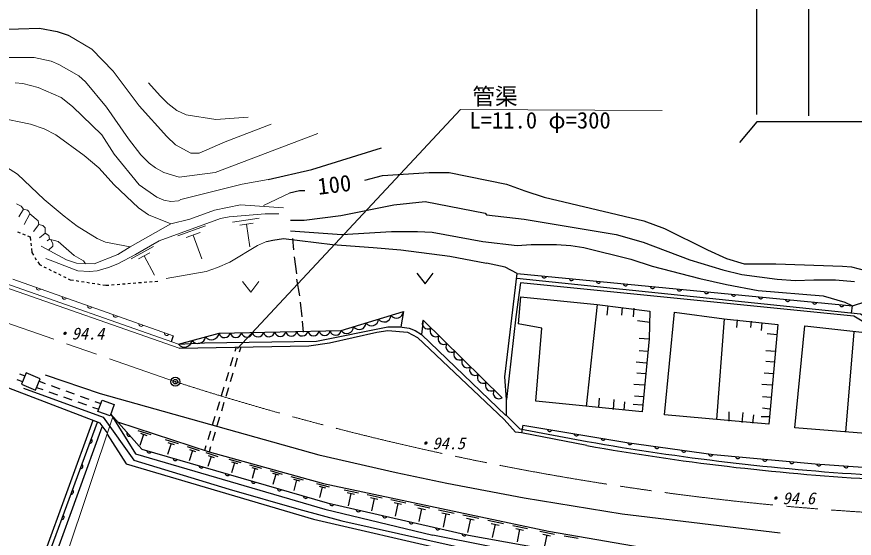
# Model space of a CAD drawing. Units: millimetres, scale not verified. Extents: x 40000 to 680000, y 20000 to 380000.
# Drawn here: x 156164 to 248650, y 262494 to 320059 of the extents above; entities that cross this region are included whole.
import ezdxf
from ezdxf.enums import TextEntityAlignment as Align

# ---------------------------------------------------------------- set-up
doc = ezdxf.new("R2010")
doc.units = ezdxf.units.MM
doc.header["$LTSCALE"] = 1000
doc.header["$PDMODE"] = 32
doc.header["$PDSIZE"] = 500
doc.linetypes.add('CHAIN', pattern=[18.5, 12, -1.5, 3.5, -1.5])
for name, color, linetype, lineweight in [('M-BGD', 7, 'Continuous', 25), ('M-BMK', 2, 'CHAIN', 13), ('M-BMK-SRVR', 3, 'Continuous', 25), ('M-STR-HTXT', 7, 'Continuous', 13)]:
    doc.layers.add(name, color=color, linetype=linetype, lineweight=lineweight)
doc.styles.add('ＭＳ ゴシック', font='')
doc.styles.get('ＭＳ ゴシック').set_extended_font_data('MS Gothic')

msp = doc.modelspace()

# ---------------------------------------------------------------- linework, layer by layer
at = {"layer": 'M-BGD'}
for p, q in [((243609, 329559), (243609, 309136)), ((148278, 318530), (158692, 318784)), ((158692, 318784), (160639, 318446)), ((160639, 318446), (161824, 318022)), ((237877, 308450), (235981, 306168)), ((277591, 308458), (237877, 308450)), ((188748, 303206), (196453, 305576)), ((183922, 302105), (188748, 303206)), ((194590, 302020), (196538, 302528)), ((196538, 302528), (201702, 302867)), ((201702, 302867), (203904, 302867)), ((203904, 302867), (210254, 301597)), ((210254, 301597), (212286, 300835)), ((187394, 300835), (186293, 300581)), ((187986, 300835), (187394, 300835)), ((212286, 300835), (214402, 300158)), ((214402, 300158), (225409, 297533)), ((191966, 298126), (197808, 299311)), ((197808, 299311), (201279, 299650)), ((201279, 299650), (207883, 298380)), ((187902, 297618), (191966, 298126)), ((207883, 298380), (208052, 298210)), ((208052, 298210), (212201, 297702)), ((186378, 297618), (187902, 297618)), ((212201, 297702), (222361, 296009)), ((225409, 297533), (227695, 296686)), ((156248, 296316), (156528, 296208)), ((156808, 296100), (157088, 295992)), ((186378, 296432), (192050, 296009)), ((192050, 296009), (197554, 296348)), ((197554, 296348), (200432, 296348)), ((200432, 296348), (202041, 296263)), ((202041, 296263), (207629, 295247)), ((222361, 296009), (225324, 295162)), ((227695, 296686), (232436, 294316)), ((157368, 295885), (157648, 295777)), ((157648, 295777), (157691, 295359)), ((157721, 295060), (157752, 294762)), ((183753, 295247), (184430, 295416)), ((184430, 295416), (185616, 295586)), ((185616, 295586), (191034, 294908)), ((186632, 295586), (186716, 294316)), ((207629, 295247), (211439, 294824)), ((225324, 295162), (230489, 293215)), ((157782, 294463), (157825, 294045)), ((191034, 294908), (195522, 294570)), ((195522, 294570), (198570, 294316)), ((198570, 294316), (203988, 293638)), ((211439, 294824), (212963, 294908)), ((212963, 294908), (215757, 294908)), ((215757, 294908), (217366, 294824)), ((217366, 294824), (218805, 294570)), ((218805, 294570), (223970, 293300)), ((232436, 294316), (234553, 293384)), ((157825, 294045), (158007, 293752)), ((158165, 293498), (158324, 293243)), ((186801, 293554), (187055, 291691)), ((203988, 293638), (208052, 292876)), ((223970, 293300), (226340, 292538)), ((230489, 293215), (234130, 292114)), ((234553, 293384), (236500, 292792)), ((158482, 292988), (158664, 292695)), ((158664, 292695), (158883, 292588)), ((159153, 292457), (159423, 292326)), ((226340, 292538), (231590, 291183)), ((236500, 292792), (239972, 292792)), ((239972, 292792), (247338, 292538)), ((247338, 292538), (248354, 292453)), ((248354, 292453), (250047, 292030)), ((159692, 292194), (159962, 292063)), ((160232, 291931), (160501, 291800)), ((160771, 291668), (161041, 291537)), ((161310, 291405), (161580, 291274)), ((200359, 291772), (201259, 290572)), ((201259, 290572), (202159, 291772)), ((211437, 291709), (248449, 288150)), ((234130, 292114), (236246, 291606)), ((236246, 291606), (240141, 291098)), ((161850, 291143), (162069, 291036)), ((162069, 291036), (162413, 290982)), ((162710, 290936), (163006, 290890)), ((163303, 290844), (163599, 290798)), ((163896, 290752), (164192, 290705)), ((164489, 290659), (164785, 290613)), ((165081, 290567), (165378, 290521)), ((165674, 290475), (166019, 290421)), ((166019, 290421), (166338, 290447)), ((166637, 290471), (166936, 290494)), ((167235, 290518), (167534, 290542)), ((167833, 290566), (168132, 290590)), ((168431, 290614), (168730, 290638)), ((169029, 290661), (169328, 290685)), ((169627, 290709), (169926, 290733)), ((170226, 290757), (170525, 290781)), ((170824, 290804), (171123, 290828)), ((171422, 290852), (171741, 290878)), ((187055, 291098), (187394, 289236)), ((231590, 291183), (234553, 290506)), ((234553, 290506), (238024, 289828)), ((240141, 291098), (242173, 290929)), ((242173, 290929), (244205, 291014)), ((244205, 291014), (246576, 291014)), ((246576, 291014), (248692, 290844)), ((238024, 289828), (245221, 289236)), ((187478, 288558), (187648, 286950)), ((211778, 289151), (211520, 286144)), ((211778, 289151), (220244, 288304)), ((245221, 289236), (247592, 288558)), ((247592, 288558), (248449, 288150)), ((220244, 288304), (219059, 277044)), ((220244, 288304), (226086, 287542)), ((221430, 288135), (221345, 287119)), ((223038, 287966), (222954, 287119)), ((224308, 287881), (224224, 286950)), ((198860, 287507), (198577, 285834)), ((211270, 286950), (210254, 277806)), ((226086, 287542), (226002, 284494)), ((227695, 276112), (228796, 287458)), ((228796, 287458), (234299, 286696)), ((187817, 285256), (187732, 286442)), ((189256, 284240), (197130, 285849)), ((197130, 285849), (198485, 285849)), ((198485, 285849), (199501, 285680)), ((201038, 286562), (200856, 285002)), ((201038, 286562), (209755, 278000)), ((214148, 285680), (211520, 286144)), ((224732, 286526), (226086, 286357)), ((234299, 286696), (233452, 275604)), ((234299, 286696), (240226, 286103)), ((235738, 286611), (235654, 285764)), ((237262, 286442), (237178, 285764)), ((238448, 286272), (238363, 285426)), ((240226, 286103), (239210, 275096)), ((242088, 274673), (243189, 285934)), ((243189, 285934), (250894, 285087)), ((190696, 284071), (195945, 285256)), ((195945, 285256), (197130, 285426)), ((197130, 285426), (199332, 285256)), ((199332, 285256), (200432, 284664)), ((199501, 285680), (200178, 285426)), ((200178, 285426), (200856, 285002)), ((200856, 285002), (210169, 276028)), ((213471, 277636), (214148, 285680)), ((239040, 285087), (240141, 285002)), ((248608, 285256), (247676, 274250)), ((173425, 284828), (173200, 284189)), ((174016, 283902), (176895, 284071)), ((176895, 284071), (189256, 284240)), ((188410, 283732), (190696, 284071)), ((200432, 284664), (210000, 275604)), ((224901, 284579), (226002, 284494)), ((226002, 284494), (225240, 276451)), ((174101, 283478), (188410, 283732)), ((180388, 283590), (180238, 283099)), ((180896, 283599), (180724, 283027)), ((224901, 283224), (225832, 283140)), ((238871, 283224), (239972, 283140)), ((165380, 275181), (146415, 282462)), ((180033, 282430), (179740, 281474)), ((180522, 282357), (180233, 281399)), ((224562, 281954), (225663, 281870)), ((238871, 282039), (239802, 281954)), ((156452, 280649), (157068, 280417)), ((157208, 280742), (156680, 279515)), ((158752, 280077), (157208, 280742)), ((159284, 280515), (165380, 278483)), ((179535, 280805), (179242, 279849)), ((180031, 280729), (179742, 279772)), ((224647, 280769), (225578, 280684)), ((238702, 280769), (239718, 280684)), ((156176, 280013), (156795, 279781)), ((156680, 279515), (158224, 278851)), ((158224, 278851), (158752, 280077)), ((158644, 279827), (159318, 279582)), ((159976, 279343), (160916, 279002)), ((224308, 279499), (225494, 279414)), ((238448, 279499), (239548, 279414)), ((156914, 279076), (165719, 275858)), ((158350, 279145), (159046, 278900)), ((159707, 278668), (160650, 278337)), ((161574, 278763), (162514, 278422)), ((165380, 278483), (189510, 271710)), ((179037, 279179), (178744, 278223)), ((179540, 279102), (179251, 278144)), ((161311, 278105), (162254, 277774)), ((162915, 277542), (163858, 277211)), ((163172, 278183), (164112, 277842)), ((164770, 277603), (165444, 277358)), ((165125, 276490), (165583, 277735)), ((165583, 277735), (166926, 277241)), ((178539, 277554), (178246, 276598)), ((179049, 277474), (178760, 276517)), ((225240, 276451), (213471, 277636)), ((220498, 277975), (220414, 276959)), ((222107, 277806), (222022, 276705)), ((223292, 277552), (223208, 276620)), ((224393, 278229), (225324, 278144)), ((238532, 278144), (239464, 278060)), ((164519, 276979), (165215, 276734)), ((166926, 277241), (166468, 275996)), ((224224, 277298), (225240, 277213)), ((238532, 276874), (239294, 276790)), ((166468, 275996), (165125, 276490)), ((165719, 275858), (169106, 271117)), ((166546, 276208), (169275, 271794)), ((178040, 275929), (177747, 274973)), ((178558, 275847), (178269, 274889)), ((239210, 275096), (227695, 276112)), ((234807, 276451), (234807, 275435)), ((236331, 276366), (236246, 275266)), ((237516, 276112), (237432, 275181)), ((238363, 275943), (239210, 275943)), ((164576, 275490), (156660, 253845)), ((165550, 274758), (157337, 252067)), ((166142, 274165), (165380, 275181)), ((166142, 273996), (168259, 270694)), ((169529, 274406), (170955, 273936)), ((170171, 273957), (169771, 272745)), ((169815, 274075), (170528, 273839)), ((177542, 274303), (177249, 273347)), ((178067, 274219), (177778, 273262)), ((219109, 272726), (211904, 274117)), ((253772, 273742), (242088, 274673)), ((172563, 273405), (173989, 272935)), ((173205, 272956), (172806, 271744)), ((172849, 273074), (173562, 272839)), ((174987, 272606), (176317, 272167)), ((175586, 272187), (175213, 271057)), ((175254, 272297), (175919, 272077)), ((177044, 272678), (176894, 272187)), ((177027, 271953), (178357, 271514)), ((177576, 272591), (177403, 272019)), ((169106, 271117), (179604, 267900)), ((169275, 271794), (190188, 265698)), ((177626, 271534), (177254, 270404)), ((177294, 271644), (177959, 271424)), ((179599, 271207), (180904, 270847)), ((189510, 271710), (198062, 269762)), ((168259, 270694), (188918, 264598)), ((179871, 270921), (180524, 270741)), ((180198, 270831), (179892, 269721)), ((181858, 270585), (183185, 270219)), ((182135, 270294), (182798, 270112)), ((182467, 270203), (182156, 269075)), ((184138, 269956), (185486, 269585)), ((184420, 269661), (185094, 269476)), ((184757, 269569), (184441, 268423)), ((186440, 269322), (187809, 268945)), ((198062, 269762), (203650, 268577)), ((186726, 269023), (187410, 268834)), ((187068, 268928), (186747, 267765)), ((189280, 268540), (190649, 268163)), ((189566, 268240), (190250, 268052)), ((203650, 268577), (212201, 266968)), ((179604, 267900), (187309, 265698)), ((189908, 268146), (189587, 266982)), ((192309, 267853), (193907, 267515)), ((192658, 267529), (193457, 267360)), ((193057, 267444), (192769, 266086)), ((194870, 267311), (196500, 266965)), ((195226, 266980), (196040, 266807)), ((195633, 266893), (195339, 265508)), ((197462, 266761), (199124, 266409)), ((197825, 266424), (198656, 266248)), ((212201, 266968), (223038, 265190)), ((187309, 265698), (192050, 264428)), ((190188, 265698), (202126, 262820)), ((198240, 266336), (197941, 264923)), ((200086, 266205), (201780, 265846)), ((200456, 265861), (201303, 265682)), ((200879, 265772), (200574, 264332)), ((202742, 265642), (204469, 265277)), ((188918, 264598), (203904, 261126)), ((203119, 265292), (203982, 265109)), ((203551, 265200), (203240, 263733)), ((205431, 265073), (207191, 264700)), ((205815, 264716), (206695, 264529)), ((206255, 264622), (205938, 263126)), ((223038, 265190), (240480, 263074)), ((192050, 264428), (204581, 261634)), ((208186, 264489), (209912, 264123)), ((208563, 264139), (209426, 263956)), ((208994, 264047), (208683, 262581)), ((210940, 263905), (212566, 263561)), ((211295, 263575), (212108, 263403)), ((211701, 263489), (211408, 262108)), ((213923, 263273), (215549, 262929)), ((214278, 262943), (215091, 262771)), ((214684, 262857), (214392, 261476)), ((216625, 262772), (218150, 262511))]:
    msp.add_line(p, q, dxfattribs=at)
for points in [[(237882, 309281), (237882, 334678), (277589, 334678), (277589, 309136)], [(211437, 291709), (210100, 292402), (208052, 292876)], [(210251, 276028), (210254, 277806), (210046, 280294), (211437, 291709)], [(258869, 280809), (248588, 287001), (211789, 290689), (211270, 286950)], [(211377, 291218), (249353, 287252), (259291, 281067)], [(248355, 287357), (248449, 288150), (249932, 288609)], [(174016, 283902), (178519, 285123), (191998, 285411), (198860, 287507)], [(147431, 282039), (144306, 278534), (136760, 266247), (134931, 261603), (156859, 253005), (165064, 275303)], [(166546, 276208), (169974, 272344), (190448, 266408), (206037, 262847), (216068, 261025), (241737, 257134)], [(210251, 276028), (211709, 274577), (219144, 273182)], [(167308, 275349), (177403, 272019), (190033, 268540), (214888, 263273), (227463, 261116), (240818, 259348)], [(212045, 274983), (211904, 274117), (211234, 274202), (210000, 275604)], [(212045, 274983), (223541, 273073), (233099, 271730), (244342, 270703), (253294, 270098), (268645, 269632)], [(241926, 256678), (239295, 256820), (232337, 257696), (214155, 260454), (202126, 262820)]]:
    msp.add_lwpolyline(points, dxfattribs=at)
for centre, radius, start, end in [((214428, 291478), 256, 187.1868, 341.82604), ((217415, 291191), 256, 187.1868, 341.82604), ((220401, 290904), 256, 187.1868, 341.82604), ((223387, 290617), 256, 187.1868, 341.82604), ((226373, 290329), 256, 187.1868, 341.82604), ((229359, 290042), 256, 187.1868, 341.82604), ((232346, 289755), 256, 187.1868, 341.82604), ((235332, 289468), 256, 187.1868, 341.82604), ((238318, 289181), 256, 187.1868, 341.82604), ((241304, 288893), 256, 187.1868, 341.82604), ((244291, 288606), 256, 187.1868, 341.82604), ((247277, 288319), 256, 187.1868, 341.82604), ((196724, 287131), 765, 217.24409, 356.72012), ((198097, 287551), 765, 217.24409, 356.72012), ((192606, 285874), 765, 217.24409, 356.72012), ((193979, 286293), 765, 217.24409, 356.72012), ((195352, 286712), 765, 217.24409, 356.72012), ((201560, 286222), 623, 146.91536, 304.11424), ((177675, 285262), 855, 219.69525, 350.6686), ((179129, 285262), 626, 192.80013, 349.64505), ((180354, 285288), 626, 192.80013, 349.64505), ((181579, 285314), 626, 192.80013, 349.64505), ((182805, 285340), 626, 192.80013, 349.64505), ((184030, 285367), 626, 192.80013, 349.64505), ((185255, 285393), 626, 192.80013, 349.64505), ((186481, 285419), 626, 192.80013, 349.64505), ((187706, 285445), 626, 192.80013, 349.64505), ((188932, 285471), 626, 192.80013, 349.64505), ((190157, 285497), 626, 192.80013, 349.64505), ((191382, 285524), 626, 192.80013, 349.64505), ((202432, 285365), 623, 146.91536, 304.11424), ((174674, 284447), 855, 219.69525, 350.6686), ((176175, 284855), 855, 219.69525, 350.6686), ((203304, 284509), 623, 146.91536, 304.11424), ((204175, 283653), 623, 146.91536, 304.11424), ((205047, 282797), 623, 146.91536, 304.11424), ((205919, 281941), 623, 146.91536, 304.11424), ((206790, 281085), 623, 146.91536, 304.11424), ((207662, 280229), 623, 146.91536, 304.11424), ((208534, 279373), 623, 146.91536, 304.11424), ((209405, 278516), 623, 146.91536, 304.11424), ((168579, 274002), 256, 144.25962, 298.89885), ((215014, 274547), 256, 183.24961, 337.88884), ((217973, 274055), 256, 183.24961, 337.88884), ((164249, 273251), 256, 262.47854, 57.11777), ((266821, 542994), 273992, 259.97912, 266.537), ((220932, 273563), 256, 183.24961, 337.88884), ((223892, 273081), 256, 184.68291, 339.32214), ((170791, 272166), 256, 176.51247, 331.1517), ((266093, 537276), 268690, 259.92929, 266.622), ((226863, 272663), 256, 184.68291, 339.32214), ((229833, 272246), 256, 184.68291, 339.32214), ((173672, 271331), 256, 176.51247, 331.1517), ((232804, 271828), 256, 184.68291, 339.32214), ((235787, 271541), 256, 187.46176, 342.10099), ((238775, 271268), 256, 187.46176, 342.10099), ((163213, 270436), 256, 262.47854, 57.11777), ((176554, 270495), 256, 176.51247, 331.1517), ((241763, 270995), 256, 187.46176, 342.10099), ((244750, 270732), 256, 188.81039, 343.44962), ((247743, 270530), 256, 188.81039, 343.44962), ((179435, 269660), 256, 176.51247, 331.1517), ((182316, 268824), 256, 176.51247, 331.1517), ((162177, 267621), 256, 262.47854, 57.11777), ((185198, 267989), 256, 176.51247, 331.1517), ((188079, 267154), 256, 176.51247, 331.1517), ((190965, 266348), 256, 179.81085, 334.45008), ((193890, 265680), 256, 179.81085, 334.45008), ((161141, 264805), 256, 262.47854, 57.11777), ((196814, 265012), 256, 179.81085, 334.45008), ((199739, 264343), 256, 179.81085, 334.45008), ((202663, 263675), 256, 179.81085, 334.45008), ((205588, 263007), 256, 179.81085, 334.45008)]:
    msp.add_arc(centre, radius, start, end, dxfattribs=at)
at = {"layer": 'M-BMK'}
msp.add_line((79049, 312758), (173685, 279771), dxfattribs=at)
msp.add_arc((269371, 576956), 312208, 252.15283, 270.5642, dxfattribs=at)
at = {"layer": 'M-BMK-SRVR'}
msp.add_circle((173685, 279771), 500, dxfattribs=at)
msp.add_point((173685, 279771), dxfattribs=at)
at = {"layer": 'M-STR-HTXT'}
for p, q in [((161824, 318022), (164449, 316498)), ((164449, 316498), (166820, 314043)), ((154543, 315567), (158099, 315567)), ((158099, 315567), (159962, 315144)), ((159962, 315144), (160808, 314805)), ((160808, 314805), (163010, 313535)), ((163010, 313535), (163772, 312858)), ((166820, 314043), (169698, 310233)), ((155982, 312773), (156829, 312688)), ((156829, 312688), (158522, 312265)), ((163772, 312858), (166058, 310064)), ((170714, 312773), (171984, 311334)), ((158522, 312265), (161062, 311164)), ((161062, 311164), (162332, 310148)), ((171984, 311334), (172831, 310487)), ((162332, 310148), (165550, 307016)), ((166058, 310064), (168513, 306592)), ((169698, 310233), (172746, 306846)), ((172831, 310487), (173847, 309725)), ((153950, 308963), (157676, 308201)), ((173847, 309725), (174863, 309217)), ((174863, 309217), (178165, 308709)), ((178165, 308709), (181721, 308963)), ((205174, 309810), (180554, 283427)), ((227441, 309725), (205174, 309810)), ((157676, 308201), (159200, 307693)), ((179181, 306254), (184261, 308201)), ((159200, 307693), (160470, 307016)), ((178080, 302867), (189426, 307185)), ((160470, 307016), (163602, 304730)), ((165550, 307016), (166904, 304899)), ((168513, 306592), (169868, 304814)), ((172746, 306846), (173678, 305915)), ((176302, 304984), (179181, 306254)), ((173678, 305915), (175371, 304984)), ((153273, 304560), (156236, 302698)), ((163602, 304730), (165211, 303375)), ((166904, 304899), (169698, 301512)), ((169868, 304814), (170799, 303883)), ((175371, 304984), (176302, 304984)), ((165211, 303375), (166904, 301512)), ((170799, 303883), (171476, 303375)), ((171476, 303375), (172408, 302867)), ((156236, 302698), (159200, 299904)), ((172408, 302867), (174101, 302359)), ((174101, 302359), (178080, 302867)), ((166904, 301512), (169614, 298972)), ((169698, 301512), (171646, 300158)), ((174270, 299904), (181044, 301597)), ((181044, 301597), (183922, 302105)), ((186293, 300581), (183414, 299226)), ((159200, 299904), (161401, 298041)), ((171646, 300158), (172408, 299819)), ((172408, 299819), (173170, 299650)), ((173170, 299650), (174016, 299734)), ((174016, 299734), (174270, 299904)), ((156152, 299396), (156660, 299142)), ((156914, 298803), (156406, 297956)), ((156660, 299142), (156914, 298803)), ((156914, 298803), (157337, 298718)), ((169614, 298972), (170714, 298210)), ((180874, 299311), (177996, 298718)), ((185616, 298972), (180874, 299311)), ((157591, 298295), (156998, 297110)), ((157337, 298718), (157506, 298549)), ((157506, 298549), (157591, 298295)), ((157591, 298295), (158522, 297533)), ((161401, 298041), (162840, 296940)), ((170714, 298210), (173170, 297194)), ((177996, 298718), (175286, 297702)), ((179604, 297956), (178673, 297787)), ((183584, 298295), (179604, 297956)), ((180006, 297397), (182948, 297833)), ((185108, 298295), (183584, 298295)), ((137017, 296940), (174016, 283902)), ((158607, 297110), (158014, 296348)), ((158522, 297533), (158607, 297110)), ((158607, 297110), (159030, 297025)), ((159030, 297025), (159284, 296771)), ((162840, 296940), (165042, 295586)), ((173170, 297194), (168682, 294654)), ((178673, 297787), (171900, 295332)), ((175286, 297702), (173170, 297194)), ((173939, 295858), (177012, 296972)), ((180807, 297065), (182278, 297283)), ((181542, 297174), (181913, 294674)), ((137694, 296178), (174101, 283478)), ((159284, 296178), (158692, 295670)), ((159284, 296771), (159284, 296178)), ((159284, 296178), (159708, 295924)), ((174874, 295676), (176411, 296233)), ((159792, 295501), (159538, 295332)), ((159708, 295924), (159792, 295501)), ((159792, 295501), (160724, 295247)), ((159962, 295416), (160131, 294993)), ((160724, 295247), (162502, 293723)), ((165042, 295586), (165973, 295162)), ((165973, 295162), (168682, 294654)), ((171900, 295332), (169275, 293808)), ((175643, 295954), (176590, 293342)), ((182737, 294824), (183753, 295247)), ((161655, 293215), (158861, 294739)), ((160131, 294739), (159708, 294316)), ((160131, 294993), (160131, 294739)), ((168682, 294654), (167328, 293808)), ((168784, 293352), (171268, 294712)), ((179689, 292961), (182737, 294824)), ((162925, 292030), (159369, 293384)), ((162756, 292876), (161655, 293215)), ((162502, 293723), (163518, 293130)), ((167328, 293808), (164703, 292792)), ((169275, 293808), (167328, 292792)), ((169609, 293319), (170851, 294000)), ((170230, 293660), (171387, 291549)), ((164703, 292792), (162756, 292876)), ((163518, 293130), (163772, 292792)), ((166312, 292368), (165042, 292030)), ((167328, 292792), (166312, 292368)), ((177064, 291945), (178334, 292368)), ((178334, 292368), (179689, 292961)), ((164195, 291945), (162925, 292030)), ((165042, 292030), (164195, 291945)), ((172662, 291183), (177064, 291945)), ((155747, 291090), (173425, 284828)), ((181097, 290844), (181997, 289644)), ((181997, 289644), (182897, 290844)), ((166735, 275774), (152426, 233186))]:
    msp.add_line(p, q, dxfattribs=at)
for centre in [(158594, 290141), (161422, 289139), (164249, 288138), (167077, 287136), (169905, 286135), (172733, 285133)]:
    msp.add_arc(centre, 256, 173.17587, 327.8151, dxfattribs=at)

# ---------------------------------------------------------------- texts
at = {"layer": 'M-BGD', "style": 'ＭＳ ゴシック'}
msp.add_text('100', height=1833, rotation=6.904, dxfattribs=at).set_placement((189550, 299855), align=Align.BOTTOM_LEFT)
at = {"layer": 'M-BGD', "style": 'ＭＳ ゴシック', "oblique": 15}
for s, p in [('・94.4', (160418, 284036)), ('・94.5', (200262, 271918)), ('・94.6', (238914, 265849))]:
    msp.add_text(s, height=1320, dxfattribs=at).set_placement(p, align=Align.BOTTOM_LEFT)
at = {"layer": 'M-STR-HTXT', "style": 'ＭＳ ゴシック'}
for s, p in [('管渠', (206474, 309805)), ('L=11.0 φ=300', (206149, 307169))]:
    msp.add_text(s, height=1833, dxfattribs=at).set_placement(p, align=Align.BOTTOM_LEFT)

doc.saveas('drawing.dxf')
